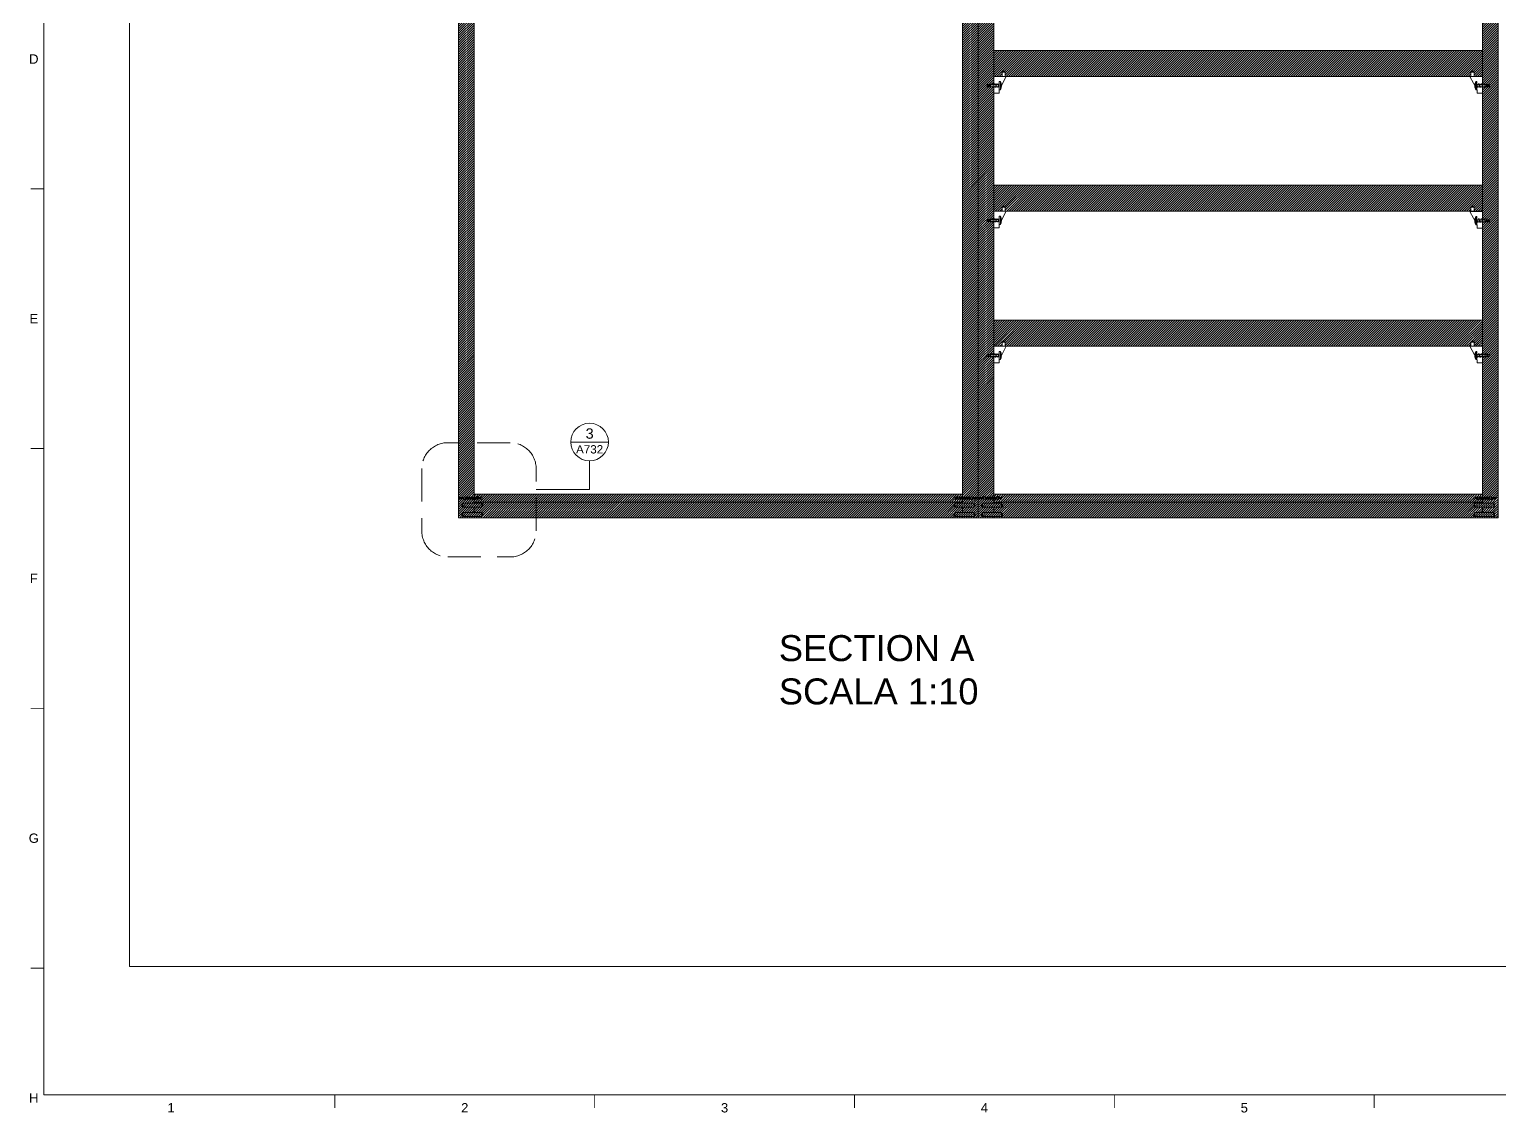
# Paper-space layout 'A731' of a CAD drawing. Header units: centimetres, sheet in millimetres. Extents: x 18 to 584, y 3 to 408.
# Drawn here: x 17.8 to 300.7, y 3.2 to 211.7 of the extents above; entities that cross this region are included whole.
import ezdxf
from ezdxf.enums import TextEntityAlignment as Align

# ---------------------------------------------------------------- set-up
doc = ezdxf.new("R2010")
doc.units = ezdxf.units.CM
doc.linetypes.add('DASHED', pattern=[19.05, 12.7, -6.35])
for name, color, linetype, lineweight in [('A-ANNO-SYMB', 3, 'Continuous', 18), ('A-ELEV-MBE', 8, 'Continuous', 9), ('A-SECT-MCUT1', 7, 'Continuous', 13), ('G-ANNO-TEXT', 3, 'Continuous', 18), ('G-ANNO-TTLB', 3, 'Continuous', 18)]:
    doc.layers.add(name, color=color, linetype=linetype, lineweight=lineweight)
doc.layers.add('G-ANNO-NPLT', color=2, linetype='Continuous', lineweight=18, plot=False)
doc.styles.add('ARIAL', font='arial.ttf')
pattern_1 = [(45, (-136.22605, 626.239), (-0.2245064, 0.2245064), [])]

# ---------------------------------------------------------------- blocks, each defined once
blk = doc.blocks.new('DETAGLI')
at = {"layer": 'A-ANNO-SYMB', "linetype": 'Continuous'}
blk.add_line((486.66, 356.17), (504.76, 356.17), dxfattribs=at)
blk.add_circle((495.71, 356.17), 9.05, dxfattribs=at)
for tag, p in [('TAVOLA', (495.71, 362.76)), ('SEZIONE', (495.71, 354.67))]:
    blk.add_attdef(tag, text='', height=5, dxfattribs=at).set_placement(p, align=Align.TOP_CENTER)

psp = doc.layouts.new('A731')

# ---------------------------------------------------------------- hatches: boundary and pattern name
at = {"layer": 'A-ELEV-MBE'}
h = psp.add_hatch(dxfattribs=at)
h.set_pattern_fill('ANSI31', color=256, scale=0.1)
h.set_pattern_definition(pattern_1)
h.paths.add_polyline_path([(103.36, 316.75), (102.18, 316.75), (102.18, 316.82), (104.28, 316.82), (104.28, 317.02), (103.36, 317.02), (103.36, 318.89), (100.38, 318.89), (100.38, 117.69), (103.36, 117.69), (103.36, 117.89), (101.16, 117.89), (101.01, 118.14), (101.01, 118.44), (101.16, 118.69), (103.36, 118.69), (103.36, 119.69), (101.16, 119.69), (101.01, 119.94), (101.01, 120.24), (101.16, 120.49), (103.36, 120.49), (103.36, 120.69), (197.36, 120.69), (197.36, 121.26), (196.61, 121.26, 0.226582), (196.41, 121.11), (196.41, 121.36), (195.96, 121.36), (195.96, 121.26), (195.71, 121.26), (195.71, 121.66), (195.96, 121.66), (195.96, 121.56), (196.41, 121.56), (196.41, 121.81, 0.332733), (196.73, 121.66), (197.36, 121.66), (197.36, 122.19), (103.36, 122.19), (103.36, 278.89), (103.01, 278.89), (103.01, 279.04), (103.01, 279.49), (103.36, 279.49), (103.36, 280.89), (103.36, 287.89), (103.36, 289.29), (103.01, 289.29), (103.01, 289.44), (103.01, 289.89), (103.36, 289.89), (103.36, 290.89)])
h.paths.add_polyline_path([(101.88, 316.54), (101.88, 316.79), (100.98, 316.79, -1), (100.98, 316.99), (101.88, 316.99), (101.88, 317.24, 0.23118), (102.08, 317.08, 0.239494), (102.18, 316.95, 0.674715), (102.19, 316.75, 0.190177), (102.08, 316.69, 0.226582)], flags=16)
h.paths.add_polyline_path([(101.46, 121.81, 0.23118), (101.66, 121.65), (103.96, 121.66, 0.226943), (104.16, 121.81), (104.16, 121.56), (104.61, 121.56), (104.61, 121.66), (104.86, 121.66), (104.86, 121.26), (104.61, 121.26), (104.61, 121.36), (104.16, 121.36), (104.16, 121.11, 0.226582), (103.96, 121.26), (101.66, 121.26, 0.226582), (101.46, 121.11), (101.46, 121.36), (100.56, 121.36, -1), (100.56, 121.56), (101.46, 121.56)], flags=16)
h.paths.add_polyline_path([(103.86, 121.53, -1), (103.86, 121.39), (101.76, 121.39, -1), (101.76, 121.53)], flags=0)
h = psp.add_hatch(dxfattribs=at)
h.set_pattern_fill('ANSI31', color=256, scale=0.1)
h.set_pattern_definition(pattern_1)
h.paths.add_polyline_path([(300.38, 318.89), (297.36, 318.89), (297.36, 317.08), (298.68, 317.08, 0.23118), (298.88, 317.24), (298.88, 316.99), (298.99, 316.99), (299.01, 317.08), (299.31, 317.08), (299.29, 316.99), (299.44, 316.99), (299.46, 317.08), (299.76, 317.08), (299.74, 316.99), (299.78, 316.99, -1), (299.78, 316.79), (299.69, 316.79), (299.67, 316.7), (299.37, 316.7), (299.39, 316.79), (299.24, 316.79), (299.22, 316.7), (298.88, 316.7), (298.88, 316.54, 0.333333), (298.56, 316.69), (297.36, 316.69), (297.36, 289.89), (297.71, 289.89), (297.71, 289.74), (297.95, 289.74), (297.98, 289.86), (298.28, 289.86), (298.25, 289.74), (298.4, 289.74), (298.43, 289.86), (298.73, 289.86), (298.7, 289.74), (298.85, 289.74), (298.88, 289.86), (299.18, 289.86), (299.15, 289.74), (299.21, 289.74), (299.21, 289.44), (299.08, 289.44), (299.04, 289.29), (298.74, 289.29), (298.78, 289.44), (298.63, 289.44), (298.59, 289.29), (298.29, 289.29), (298.33, 289.44), (298.18, 289.44), (298.14, 289.29), (297.84, 289.29), (297.88, 289.44), (297.71, 289.44), (297.71, 289.29), (297.36, 289.29), (297.36, 287.89), (297.36, 280.89), (297.36, 279.49), (297.71, 279.49), (298.13, 279.44), (298.13, 279.46), (298.43, 279.46), (298.4, 279.34), (298.55, 279.34), (298.58, 279.46), (298.88, 279.46), (298.85, 279.34), (299, 279.34), (299.03, 279.46), (299.18, 279.46), (299.21, 279.34), (299.21, 279.04), (299.08, 279.04), (299.04, 278.89), (298.74, 278.89), (298.78, 279.04), (298.63, 279.04), (298.59, 278.89), (298.29, 278.89), (298.33, 279.04), (298.18, 279.04), (298.14, 278.89), (297.84, 278.89), (297.88, 279.04), (297.71, 279.04), (297.71, 278.89), (297.36, 278.89), (297.36, 277.89), (297.36, 206.64), (297.36, 202.64), (297.36, 201.06), (298.72, 201.06), (298.72, 200.96), (298.12, 200.96, 1), (298.12, 200.76), (298.72, 200.76), (298.72, 200.66), (297.36, 200.66), (297.36, 199.44), (297.36, 181.64), (297.36, 176.69), (297.36, 175.06), (298.72, 175.06), (298.72, 174.96), (298.12, 174.96, 1), (298.12, 174.76), (298.72, 174.76), (298.72, 174.66), (297.36, 174.66), (297.36, 173.44), (297.36, 155.64), (297.36, 150.64), (297.36, 149.11), (298.72, 149.11), (298.72, 149.01), (298.12, 149.01, 1), (298.12, 148.81), (298.72, 148.81), (298.72, 148.71), (297.36, 148.71), (297.36, 147.49), (297.36, 121.66), (298.91, 121.65, 0.23118), (299.11, 121.81), (299.11, 121.56), (299.23, 121.56), (299.25, 121.65), (299.55, 121.65), (299.53, 121.56), (299.68, 121.56), (299.7, 121.65), (300, 121.65), (299.98, 121.56), (300.01, 121.56, -1), (300.01, 121.36), (299.93, 121.36), (299.91, 121.27), (299.61, 121.27), (299.63, 121.36), (299.48, 121.36), (299.46, 121.27), (299.11, 121.27), (299.11, 121.11, 0.333333), (298.8, 121.26), (297.36, 121.26), (297.36, 121.04), (297.36, 120.49), (299.56, 120.49), (299.71, 120.24), (299.71, 119.94), (299.56, 119.69), (297.36, 119.69), (297.36, 118.69), (299.56, 118.69), (299.71, 118.44), (299.71, 118.14), (299.56, 117.89), (297.36, 117.89), (297.36, 117.69), (300.38, 117.69)])
h = psp.add_hatch(dxfattribs=at)
h.set_pattern_fill('ANSI31', color=256, scale=0.1)
h.set_pattern_definition(pattern_1)
h.paths.add_polyline_path([(200.36, 315.89), (197.36, 315.89), (197.36, 289.89), (197.71, 289.89), (197.71, 289.74), (197.95, 289.74), (197.98, 289.86), (198.28, 289.86), (198.25, 289.74), (198.4, 289.74), (198.43, 289.86), (198.73, 289.86), (198.7, 289.74), (198.85, 289.74), (198.88, 289.86), (199.18, 289.86), (199.15, 289.74), (199.21, 289.74), (199.21, 289.44), (199.08, 289.44), (199.04, 289.29), (198.74, 289.29), (198.78, 289.44), (198.63, 289.44), (198.59, 289.29), (198.29, 289.29), (198.33, 289.44), (198.18, 289.44), (198.14, 289.29), (197.84, 289.29), (197.88, 289.44), (197.71, 289.44), (197.71, 289.29), (197.36, 289.29), (197.36, 279.49), (197.71, 279.49), (197.71, 279.34), (197.95, 279.34), (197.98, 279.46), (198.28, 279.46), (198.25, 279.34), (198.4, 279.34), (198.43, 279.46), (198.73, 279.46), (198.7, 279.34), (198.85, 279.34), (198.88, 279.46), (199.18, 279.46), (199.15, 279.34), (199.21, 279.34), (199.21, 279.04), (199.08, 279.04), (199.04, 278.89), (198.74, 278.89), (198.78, 279.04), (198.63, 279.04), (198.59, 278.89), (198.29, 278.89), (198.33, 279.04), (198.18, 279.04), (198.14, 278.89), (197.84, 278.89), (197.88, 279.04), (197.71, 279.04), (197.71, 278.89), (197.36, 278.89), (197.36, 277.89), (197.36, 121.66), (198.91, 121.65, 0.23118), (199.11, 121.81), (199.11, 121.56), (199.23, 121.56), (199.25, 121.65), (199.55, 121.65), (199.53, 121.56), (199.68, 121.56), (199.7, 121.65), (200, 121.65), (199.98, 121.56), (200.01, 121.56, -1), (200.01, 121.36), (199.93, 121.36), (199.91, 121.27), (199.61, 121.27), (199.63, 121.36), (199.48, 121.36), (199.46, 121.27), (199.16, 121.27), (199.18, 121.36), (199.11, 121.36), (199.11, 121.11, 0.333333), (198.8, 121.26), (197.36, 121.26), (197.36, 120.49), (199.56, 120.49), (199.71, 120.24), (199.71, 119.94), (199.56, 119.69), (197.36, 119.69), (197.36, 118.69), (199.56, 118.69), (199.71, 118.44), (199.71, 118.14), (199.56, 117.89), (197.36, 117.89), (197.36, 117.69), (200.36, 117.69)])
h = psp.add_hatch(dxfattribs=at)
h.set_pattern_fill('ANSI31', color=256, scale=0.1)
h.set_pattern_definition(pattern_1)
h.paths.add_polyline_path([(203.36, 199.44), (203.36, 200.66), (202.01, 200.66), (202.01, 200.76), (202.61, 200.76, 1), (202.61, 200.96), (202.01, 200.96), (202.01, 201.06), (203.36, 201.06), (203.36, 202.64), (203.36, 278.89), (203.01, 278.89), (203.01, 279.34), (203.01, 279.49), (203.36, 279.49), (203.36, 280.89), (203.36, 287.89), (203.36, 289.29), (203.01, 289.29), (203.01, 289.44), (203.01, 289.89), (203.36, 289.89), (203.36, 290.89), (203.36, 315.89), (200.36, 315.89), (200.36, 117.69), (203.36, 117.69), (203.36, 117.89), (201.16, 117.89), (201.01, 118.14), (201.01, 118.44), (201.16, 118.69), (203.36, 118.69), (203.36, 119.69), (201.16, 119.69), (201.01, 119.94), (201.01, 120.24), (201.16, 120.49), (203.36, 120.49), (203.36, 121.26), (201.66, 121.26, 0.226582), (201.46, 121.11), (201.46, 121.81, 0.34814), (201.79, 121.65), (203.36, 121.66), (203.36, 147.49), (203.36, 148.71), (202.01, 148.71), (202.01, 148.81), (202.61, 148.81, 1), (202.61, 149.01), (202.01, 149.01), (202.01, 149.11), (203.36, 149.11), (203.36, 150.69), (203.36, 173.49), (203.36, 174.71), (202.01, 174.71), (202.01, 174.81), (202.61, 174.81, 1), (202.61, 175.01), (202.01, 175.01), (202.01, 175.11), (203.36, 175.11), (203.36, 176.69)])
h = psp.add_hatch(dxfattribs=at)
h.set_pattern_fill('ANSI31', color=256, scale=0.1)
h.set_pattern_definition(pattern_1)
h.paths.add_polyline_path([(297.36, 206.64), (297.36, 207.64), (203.36, 207.64), (203.36, 202.64), (204.96, 202.64), (204.96, 203.44), (205.06, 203.64), (205.26, 203.64), (205.46, 203.64), (205.56, 203.44), (205.56, 202.64), (295.16, 202.64), (295.16, 203.44), (295.26, 203.64), (295.46, 203.64), (295.66, 203.64), (295.76, 203.44), (295.76, 202.64), (297.36, 202.64)])
h = psp.add_hatch(dxfattribs=at)
h.set_pattern_fill('ANSI31', color=256, scale=0.1)
h.set_pattern_definition(pattern_1)
h.paths.add_polyline_path([(297.36, 181.69), (203.36, 181.69), (203.36, 176.69), (204.96, 176.69), (204.96, 177.49), (205.06, 177.69), (205.26, 177.69), (205.46, 177.69), (205.56, 177.49), (205.56, 176.69), (205.76, 176.69), (295.16, 176.69), (295.16, 177.44), (295.26, 177.64), (295.46, 177.64), (295.66, 177.64), (295.76, 177.44), (295.76, 176.69), (297.36, 176.69)])
h = psp.add_hatch(dxfattribs=at)
h.set_pattern_fill('ANSI31', color=256, scale=0.1)
h.set_pattern_definition(pattern_1)
h.paths.add_polyline_path([(295.16, 151.49), (295.26, 151.69), (295.46, 151.69), (295.66, 151.69), (295.76, 151.49), (295.76, 150.69), (297.36, 150.69), (297.36, 155.69), (203.36, 155.69), (203.36, 150.69), (204.96, 150.69), (204.96, 151.49), (205.06, 151.69), (205.26, 151.69), (205.46, 151.69), (205.56, 151.49), (205.56, 150.69), (295.16, 150.69)])
h = psp.add_hatch(dxfattribs=at)
h.set_pattern_fill('ANSI31', color=256, scale=0.1)
h.set_pattern_definition(pattern_1)
h.paths.add_polyline_path([(295.71, 121.46), (295.71, 121.66), (295.96, 121.66), (295.96, 121.56), (296.41, 121.56), (296.41, 121.81, 0.332733), (296.73, 121.66), (297.36, 121.66), (297.36, 122.19), (203.36, 122.19), (203.36, 121.66), (203.96, 121.66, 0.226943), (204.16, 121.81), (204.16, 121.56), (204.61, 121.56), (204.61, 121.66), (204.86, 121.66), (204.86, 121.26), (204.61, 121.26), (204.61, 121.36), (204.16, 121.36), (204.16, 121.11, 0.333333), (203.85, 121.26), (203.36, 121.26), (203.36, 120.69), (297.36, 120.69), (297.36, 121.04), (297.36, 121.26), (296.61, 121.26, 0.226582), (296.41, 121.11), (296.41, 121.36), (295.96, 121.36), (295.96, 121.26), (295.71, 121.26)])
h = psp.add_hatch(dxfattribs=at)
h.set_pattern_fill('ANSI31', color=256, scale=0.1)
h.set_pattern_definition(pattern_1)
h.paths.add_polyline_path([(197.36, 119.69), (195.86, 119.69), (195.71, 119.94), (195.71, 120.24), (195.86, 120.49), (197.36, 120.49), (197.36, 120.69), (103.36, 120.69), (103.36, 120.49), (104.86, 120.49), (105.01, 120.24), (105.01, 119.94), (104.86, 119.69), (103.36, 119.69), (103.36, 118.69), (104.86, 118.69), (105.01, 118.44), (105.01, 118.14), (104.86, 117.89), (103.36, 117.89), (103.36, 117.69), (197.36, 117.69), (197.36, 117.89), (195.86, 117.89), (195.71, 118.14), (195.71, 118.44), (195.86, 118.69), (197.36, 118.69)])
h = psp.add_hatch(dxfattribs=at)
h.set_pattern_fill('ANSI31', color=256, scale=0.1)
h.set_pattern_definition(pattern_1)
h.paths.add_polyline_path([(295.86, 118.69), (297.36, 118.69), (297.36, 119.69), (295.86, 119.69), (295.71, 119.94), (295.71, 120.24), (295.86, 120.49), (297.36, 120.49), (297.36, 120.69), (203.36, 120.69), (203.36, 120.49), (204.86, 120.49), (205.01, 120.24), (205.01, 119.94), (204.86, 119.69), (203.36, 119.69), (203.36, 118.69), (204.86, 118.69), (205.01, 118.44), (205.01, 118.14), (204.86, 117.89), (203.36, 117.89), (203.36, 117.69), (297.36, 117.69), (297.36, 117.89), (295.86, 117.89), (295.71, 118.14), (295.71, 118.44)])
at = {"layer": 'A-SECT-MCUT1'}
h = psp.add_hatch(dxfattribs=at)
h.set_pattern_fill('ANSI31', color=256, scale=0.1)
h.set_pattern_definition([(45, (-645.6473, 117.4631), (-0.2245064, 0.2245064), [])])
h.paths.add_polyline_path([(101.16, 120.49), (101.16, 119.69), (104.86, 119.69), (104.86, 120.49)])
h = psp.add_hatch(dxfattribs=at)
h.set_pattern_fill('ANSI31', color=256, scale=0.1)
h.set_pattern_definition([(45, (-550.9473, 117.4631), (-0.2245064, 0.2245064), [])])
h.paths.add_polyline_path([(195.86, 120.49), (195.86, 119.69), (199.56, 119.69), (199.56, 120.49)])
h = psp.add_hatch(dxfattribs=at)
h.set_pattern_fill('ANSI31', color=256, scale=0.1)
h.set_pattern_definition([(45, (-545.6473, 117.4631), (-0.2245064, 0.2245064), [])])
h.paths.add_polyline_path([(201.16, 120.49), (201.16, 119.69), (204.86, 119.69), (204.86, 120.49)])
h = psp.add_hatch(dxfattribs=at)
h.set_pattern_fill('ANSI31', color=256, scale=0.1)
h.set_pattern_definition([(45, (-450.9473, 117.4631), (-0.2245064, 0.2245064), [])])
h.paths.add_polyline_path([(295.86, 120.49), (295.86, 119.69), (299.56, 119.69), (299.56, 120.49)])
h = psp.add_hatch(dxfattribs=at)
h.set_pattern_fill('ANSI31', color=256, scale=0.1)
h.set_pattern_definition([(45, (-645.6473, 115.6631), (-0.2245064, 0.2245064), [])])
h.paths.add_polyline_path([(101.16, 118.69), (101.16, 117.89), (104.86, 117.89), (104.86, 118.69)])
h = psp.add_hatch(dxfattribs=at)
h.set_pattern_fill('ANSI31', color=256, scale=0.1)
h.set_pattern_definition([(45, (-550.9473, 115.6631), (-0.2245064, 0.2245064), [])])
h.paths.add_polyline_path([(195.86, 118.69), (195.86, 117.89), (199.56, 117.89), (199.56, 118.69)])
h = psp.add_hatch(dxfattribs=at)
h.set_pattern_fill('ANSI31', color=256, scale=0.1)
h.set_pattern_definition([(45, (-545.6473, 115.6631), (-0.2245064, 0.2245064), [])])
h.paths.add_polyline_path([(201.16, 118.69), (201.16, 117.89), (204.86, 117.89), (204.86, 118.69)])
h = psp.add_hatch(dxfattribs=at)
h.set_pattern_fill('ANSI31', color=256, scale=0.1)
h.set_pattern_definition([(45, (-450.9473, 115.6631), (-0.2245064, 0.2245064), [])])
h.paths.add_polyline_path([(295.86, 118.69), (295.86, 117.89), (299.56, 117.89), (299.56, 118.69)])

# ---------------------------------------------------------------- linework, layer by layer
at = {"layer": 'A-ANNO-SYMB'}
for p, q in [((125.58, 128.63), (125.58, 123.13)), ((125.58, 123.13), (115.29, 123.13))]:
    psp.add_line(p, q, dxfattribs=at)
at = {"layer": 'A-ANNO-SYMB', "linetype": 'DASHED', "ltscale": 0.5}
psp.add_lwpolyline([(98.29, 110.13), (110.29, 110.13, 0.414214), (115.29, 115.13), (115.29, 127.13, 0.414214), (110.29, 132.13), (98.29, 132.13, 0.414214), (93.29, 127.13), (93.29, 115.13, 0.414214)], format="xyb", close=True, dxfattribs=at)
at = {"layer": 'A-ELEV-MBE'}
for p, q in [((100.38, 117.69), (100.38, 318.89)), ((300.38, 318.89), (300.38, 117.69)), ((200.36, 315.89), (200.36, 117.69)), ((103.36, 278.89), (103.36, 121.66)), ((197.36, 278.89), (197.36, 121.66)), ((203.36, 202.64), (203.36, 278.89)), ((297.36, 278.89), (297.36, 206.64)), ((297.36, 207.64), (203.36, 207.64)), ((297.36, 202.64), (297.36, 206.64)), ((297.36, 202.64), (203.36, 202.64)), ((297.36, 181.64), (297.36, 202.64)), ((203.36, 176.69), (203.36, 199.44)), ((297.36, 181.69), (203.36, 181.69)), ((297.36, 176.69), (297.36, 181.69)), ((297.36, 176.64), (297.36, 181.64)), ((297.36, 176.69), (203.36, 176.69)), ((297.36, 155.64), (297.36, 176.64)), ((203.36, 150.69), (203.36, 173.49)), ((297.36, 155.69), (203.36, 155.69)), ((297.36, 150.64), (297.36, 155.64)), ((203.36, 150.69), (297.36, 150.69)), ((297.36, 121.66), (297.36, 150.64)), ((203.36, 121.66), (203.36, 147.49)), ((103.36, 122.19), (197.36, 122.19)), ((203.36, 122.19), (297.36, 122.19)), ((103.36, 121.26), (103.36, 120.69)), ((197.36, 120.69), (103.36, 120.69)), ((103.36, 120.69), (103.36, 120.49)), ((103.36, 119.69), (103.36, 118.69)), ((197.36, 121.26), (197.36, 120.49)), ((197.36, 119.69), (197.36, 118.69)), ((203.36, 121.26), (203.36, 120.49)), ((297.36, 120.69), (203.36, 120.69)), ((203.36, 119.69), (203.36, 118.69)), ((297.36, 121.04), (297.36, 121.26)), ((297.36, 120.49), (297.36, 121.04)), ((297.36, 118.69), (297.36, 119.69)), ((300.38, 117.69), (100.38, 117.69)), ((100.38, 117.69), (300.38, 117.69)), ((103.36, 117.89), (103.36, 117.69)), ((197.36, 117.89), (197.36, 117.69)), ((203.36, 117.89), (203.36, 117.69)), ((297.36, 117.69), (297.36, 117.89))]:
    psp.add_line(p, q, dxfattribs=at)
at = {"layer": 'A-SECT-MCUT1'}
for p, q in [((204.41, 201.06), (202.01, 201.06)), ((202.01, 200.96), (202.01, 201.06)), ((202.01, 200.96), (202.61, 200.96)), ((202.81, 200.5), (202.63, 201.26)), ((203.11, 200.5), (202.93, 201.26)), ((203.41, 200.5), (203.23, 201.26)), ((203.36, 202.64), (205.76, 202.64)), ((203.36, 202.64), (203.36, 201.06)), ((203.71, 200.5), (203.53, 201.26)), ((204.01, 200.5), (203.83, 201.26)), ((204.31, 200.5), (204.13, 201.26)), ((204.41, 200.06), (204.41, 201.66)), ((204.41, 201.66), (204.61, 201.66)), ((204.61, 201.66), (204.61, 200.06)), ((204.61, 201.66), (204.61, 200.86)), ((204.61, 200.86), (204.61, 200.96)), ((204.61, 200.96), (204.81, 200.96)), ((204.61, 200.86), (204.61, 200.76)), ((205.76, 202.64), (204.75, 200.76)), ((205.06, 203.64), (204.96, 203.44)), ((205.56, 203.44), (204.96, 203.44)), ((204.96, 203.44), (204.96, 202.64)), ((205.26, 203.64), (205.06, 203.64)), ((205.26, 203.64), (205.46, 203.64)), ((205.46, 203.64), (205.56, 203.44)), ((205.56, 202.64), (205.56, 203.44)), ((297.36, 202.64), (294.96, 202.64)), ((294.96, 202.64), (296.36, 200.04)), ((295.26, 203.64), (295.16, 203.44)), ((295.16, 202.64), (295.16, 203.44)), ((295.16, 203.44), (295.76, 203.44)), ((295.46, 203.64), (295.26, 203.64)), ((295.46, 203.64), (295.66, 203.64)), ((295.66, 203.64), (295.76, 203.44)), ((295.76, 203.44), (295.76, 202.64)), ((296.12, 200.96), (295.92, 200.96)), ((296.12, 201.66), (296.12, 200.06)), ((296.32, 201.66), (296.12, 201.66)), ((296.12, 201.66), (296.12, 200.86)), ((296.12, 200.86), (296.12, 200.96)), ((296.12, 200.86), (296.12, 200.76)), ((296.32, 200.06), (296.32, 201.66)), ((296.32, 201.06), (298.72, 201.06)), ((296.42, 200.5), (296.6, 201.26)), ((296.72, 200.5), (296.9, 201.26)), ((297.02, 200.5), (297.2, 201.26)), ((297.32, 200.5), (297.5, 201.26)), ((297.36, 202.64), (297.36, 199.44)), ((297.62, 200.5), (297.8, 201.26)), ((297.92, 200.5), (298.1, 201.26)), ((298.72, 200.96), (298.12, 200.96)), ((298.72, 200.96), (298.72, 201.06)), ((202.01, 200.66), (202.01, 200.76)), ((202.01, 200.76), (202.61, 200.76)), ((202.01, 200.66), (204.41, 200.66)), ((203.36, 200.66), (203.36, 199.44)), ((203.36, 199.44), (204.36, 199.44)), ((204.41, 200.13), (204.36, 200.04)), ((204.36, 199.44), (204.36, 200.04)), ((204.61, 200.06), (204.41, 200.06)), ((204.61, 200.76), (204.81, 200.76)), ((296.12, 200.76), (295.92, 200.76)), ((296.12, 200.06), (296.32, 200.06)), ((298.72, 200.66), (296.32, 200.66)), ((296.36, 199.44), (296.36, 200.04)), ((297.36, 199.44), (296.36, 199.44)), ((298.72, 200.76), (298.12, 200.76)), ((298.72, 200.66), (298.72, 200.76)), ((203.36, 176.69), (205.76, 176.69)), ((203.36, 176.69), (203.36, 175.11)), ((204.41, 174.11), (204.41, 175.71)), ((204.41, 175.71), (204.61, 175.71)), ((204.61, 175.71), (204.61, 174.11)), ((204.61, 175.71), (204.61, 174.91)), ((205.76, 176.69), (204.75, 174.81)), ((205.06, 177.69), (204.96, 177.49)), ((205.56, 177.49), (204.96, 177.49)), ((204.96, 177.49), (204.96, 176.69)), ((205.26, 177.69), (205.06, 177.69)), ((205.26, 177.69), (205.46, 177.69)), ((205.46, 177.69), (205.56, 177.49)), ((205.56, 176.69), (205.56, 177.49)), ((297.36, 176.64), (294.96, 176.64)), ((294.96, 176.64), (296.36, 174.04)), ((295.26, 177.64), (295.16, 177.44)), ((295.16, 176.64), (295.16, 177.44)), ((295.16, 177.44), (295.76, 177.44)), ((295.46, 177.64), (295.26, 177.64)), ((295.46, 177.64), (295.66, 177.64)), ((295.66, 177.64), (295.76, 177.44)), ((295.76, 177.44), (295.76, 176.64)), ((296.12, 175.66), (296.12, 174.06)), ((296.32, 175.66), (296.12, 175.66)), ((296.12, 175.66), (296.12, 174.86)), ((296.32, 174.06), (296.32, 175.66)), ((297.36, 176.64), (297.36, 173.44)), ((204.41, 175.11), (202.01, 175.11)), ((202.01, 175.01), (202.01, 175.11)), ((202.01, 175.01), (202.61, 175.01)), ((202.01, 174.71), (202.01, 174.81)), ((202.01, 174.81), (202.61, 174.81)), ((202.01, 174.71), (204.41, 174.71)), ((202.81, 174.55), (202.63, 175.3)), ((203.11, 174.55), (202.93, 175.3)), ((203.41, 174.55), (203.23, 175.3)), ((203.36, 174.71), (203.36, 173.49)), ((203.36, 173.49), (204.36, 173.49)), ((203.71, 174.55), (203.53, 175.3)), ((204.01, 174.55), (203.83, 175.3)), ((204.31, 174.55), (204.13, 175.3)), ((204.41, 174.17), (204.36, 174.09)), ((204.36, 173.49), (204.36, 174.09)), ((204.61, 174.11), (204.41, 174.11)), ((204.61, 174.91), (204.61, 175.01)), ((204.61, 175.01), (204.81, 175.01)), ((204.61, 174.91), (204.61, 174.81)), ((204.61, 174.81), (204.81, 174.81)), ((296.12, 174.96), (295.92, 174.96)), ((296.12, 174.76), (295.92, 174.76)), ((296.12, 174.86), (296.12, 174.96)), ((296.12, 174.86), (296.12, 174.76)), ((296.12, 174.06), (296.32, 174.06)), ((296.32, 175.06), (298.72, 175.06)), ((298.72, 174.66), (296.32, 174.66)), ((296.36, 173.44), (296.36, 174.04)), ((297.36, 173.44), (296.36, 173.44)), ((296.42, 174.5), (296.6, 175.26)), ((296.72, 174.5), (296.9, 175.26)), ((297.02, 174.5), (297.2, 175.26)), ((297.32, 174.5), (297.5, 175.26)), ((297.62, 174.5), (297.8, 175.26)), ((297.92, 174.5), (298.1, 175.26)), ((298.72, 174.96), (298.12, 174.96)), ((298.72, 174.76), (298.12, 174.76)), ((298.72, 174.96), (298.72, 175.06)), ((298.72, 174.66), (298.72, 174.76)), ((203.36, 150.69), (205.76, 150.69)), ((203.36, 150.69), (203.36, 149.11)), ((205.76, 150.69), (204.75, 148.81)), ((205.06, 151.69), (204.96, 151.49)), ((205.56, 151.49), (204.96, 151.49)), ((204.96, 151.49), (204.96, 150.69)), ((205.26, 151.69), (205.06, 151.69)), ((205.26, 151.69), (205.46, 151.69)), ((205.46, 151.69), (205.56, 151.49)), ((205.56, 150.69), (205.56, 151.49)), ((297.36, 150.69), (294.96, 150.69)), ((294.96, 150.69), (296.36, 148.09)), ((295.26, 151.69), (295.16, 151.49)), ((295.16, 150.69), (295.16, 151.49)), ((295.16, 151.49), (295.76, 151.49)), ((295.46, 151.69), (295.26, 151.69)), ((295.46, 151.69), (295.66, 151.69)), ((295.66, 151.69), (295.76, 151.49)), ((295.76, 151.49), (295.76, 150.69)), ((297.36, 150.69), (297.36, 147.49)), ((204.41, 149.11), (202.01, 149.11)), ((202.01, 149.01), (202.01, 149.11)), ((202.01, 149.01), (202.61, 149.01)), ((202.01, 148.71), (202.01, 148.81)), ((202.01, 148.81), (202.61, 148.81)), ((202.01, 148.71), (204.41, 148.71)), ((202.81, 148.55), (202.63, 149.3)), ((203.11, 148.55), (202.93, 149.3)), ((203.41, 148.55), (203.23, 149.3)), ((203.36, 148.71), (203.36, 147.49)), ((203.36, 147.49), (203.36, 148.71)), ((203.36, 147.49), (204.36, 147.49)), ((203.71, 148.55), (203.53, 149.3)), ((204.01, 148.55), (203.83, 149.3)), ((204.31, 148.55), (204.13, 149.3)), ((204.41, 148.17), (204.36, 148.09)), ((204.36, 147.49), (204.36, 148.09)), ((204.41, 148.11), (204.41, 149.71)), ((204.41, 149.71), (204.61, 149.71)), ((204.61, 148.11), (204.41, 148.11)), ((204.61, 149.71), (204.61, 148.11)), ((204.61, 149.71), (204.61, 148.91)), ((204.61, 148.91), (204.61, 149.01)), ((204.61, 149.01), (204.81, 149.01)), ((204.61, 148.91), (204.61, 148.81)), ((204.61, 148.81), (204.81, 148.81)), ((296.12, 149.01), (295.92, 149.01)), ((296.12, 148.81), (295.92, 148.81)), ((296.12, 149.71), (296.12, 148.11)), ((296.32, 149.71), (296.12, 149.71)), ((296.12, 149.71), (296.12, 148.91)), ((296.12, 148.91), (296.12, 149.01)), ((296.12, 148.91), (296.12, 148.81)), ((296.12, 148.11), (296.32, 148.11)), ((296.32, 148.11), (296.32, 149.71)), ((296.32, 149.11), (298.72, 149.11)), ((298.72, 148.71), (296.32, 148.71)), ((296.36, 147.49), (296.36, 148.09)), ((297.36, 147.49), (296.36, 147.49)), ((296.42, 148.55), (296.6, 149.3)), ((296.72, 148.55), (296.9, 149.3)), ((297.02, 148.55), (297.2, 149.3)), ((297.32, 148.55), (297.5, 149.3)), ((297.62, 148.55), (297.8, 149.3)), ((297.92, 148.55), (298.1, 149.3)), ((298.72, 149.01), (298.12, 149.01)), ((298.72, 148.81), (298.12, 148.81)), ((298.72, 149.01), (298.72, 149.11)), ((298.72, 148.71), (298.72, 148.81)), ((100.67, 121.27), (100.58, 121.65)), ((100.82, 121.27), (100.73, 121.65)), ((100.97, 121.27), (100.88, 121.65)), ((101.12, 121.27), (101.03, 121.65)), ((101.27, 121.27), (101.18, 121.65)), ((101.42, 121.27), (101.33, 121.65)), ((101.46, 121.81), (101.46, 121.11)), ((103.96, 121.66), (101.66, 121.65)), ((104.16, 121.81), (104.16, 121.11)), ((104.86, 121.66), (104.61, 121.66)), ((104.61, 121.66), (104.61, 121.26)), ((104.86, 121.26), (104.86, 121.66)), ((195.71, 121.26), (195.71, 121.66)), ((195.71, 121.66), (195.96, 121.66)), ((195.96, 121.66), (195.96, 121.26)), ((196.41, 121.81), (196.41, 121.11)), ((196.61, 121.66), (198.91, 121.65)), ((199.11, 121.81), (199.11, 121.11)), ((199.16, 121.27), (199.25, 121.65)), ((199.31, 121.27), (199.4, 121.65)), ((199.46, 121.27), (199.55, 121.65)), ((199.61, 121.27), (199.7, 121.65)), ((199.76, 121.27), (199.85, 121.65)), ((199.91, 121.27), (200, 121.65)), ((200.67, 121.27), (200.58, 121.65)), ((200.82, 121.27), (200.73, 121.65)), ((200.97, 121.27), (200.88, 121.65)), ((201.12, 121.27), (201.03, 121.65)), ((201.27, 121.27), (201.18, 121.65)), ((201.42, 121.27), (201.33, 121.65)), ((201.46, 121.81), (201.46, 121.11)), ((203.96, 121.66), (201.66, 121.65)), ((204.16, 121.81), (204.16, 121.11)), ((204.86, 121.66), (204.61, 121.66)), ((204.61, 121.66), (204.61, 121.26)), ((204.86, 121.26), (204.86, 121.66)), ((295.71, 121.26), (295.71, 121.66)), ((295.71, 121.66), (295.96, 121.66)), ((295.96, 121.66), (295.96, 121.26)), ((296.41, 121.81), (296.41, 121.11)), ((296.61, 121.66), (298.91, 121.65)), ((299.11, 121.81), (299.11, 121.11)), ((299.16, 121.27), (299.25, 121.65)), ((299.31, 121.27), (299.4, 121.65)), ((299.46, 121.27), (299.55, 121.65)), ((299.61, 121.27), (299.7, 121.65)), ((299.76, 121.27), (299.85, 121.65)), ((299.91, 121.27), (300, 121.65)), ((100.56, 121.56), (101.46, 121.56)), ((100.56, 121.36), (101.46, 121.36)), ((101.01, 120.24), (101.16, 120.49)), ((101.01, 120.24), (101.01, 119.94)), ((101.01, 119.94), (101.16, 119.69)), ((101.16, 120.49), (101.16, 119.69)), ((101.16, 120.49), (104.86, 120.49)), ((101.16, 119.69), (104.86, 119.69)), ((103.96, 121.26), (101.66, 121.26)), ((103.86, 121.6), (101.76, 121.6)), ((103.86, 121.53), (101.76, 121.53)), ((101.76, 121.39), (103.86, 121.39)), ((103.86, 121.32), (101.76, 121.32)), ((104.61, 121.56), (104.16, 121.56)), ((104.16, 121.36), (104.61, 121.36)), ((104.61, 121.26), (104.86, 121.26)), ((104.86, 120.49), (104.86, 119.69)), ((104.86, 120.49), (105.01, 120.24)), ((105.01, 119.94), (104.86, 119.69)), ((105.01, 119.94), (105.01, 120.24)), ((195.96, 121.26), (195.71, 121.26)), ((195.71, 120.24), (195.86, 120.49)), ((195.71, 120.24), (195.71, 119.94)), ((195.71, 119.94), (195.86, 119.69)), ((199.56, 120.49), (195.86, 120.49)), ((195.86, 120.49), (195.86, 119.69)), ((195.86, 119.69), (199.56, 119.69)), ((195.96, 121.56), (196.41, 121.56)), ((196.41, 121.36), (195.96, 121.36)), ((196.61, 121.26), (198.91, 121.26)), ((196.71, 121.6), (198.81, 121.6)), ((196.71, 121.53), (198.81, 121.53)), ((198.81, 121.39), (196.71, 121.39)), ((196.71, 121.32), (198.81, 121.32)), ((200.01, 121.56), (199.11, 121.56)), ((200.01, 121.36), (199.11, 121.36)), ((199.56, 120.49), (199.56, 119.69)), ((199.56, 120.49), (199.71, 120.24)), ((199.71, 119.94), (199.56, 119.69)), ((199.71, 120.24), (199.71, 119.94)), ((200.56, 121.56), (201.46, 121.56)), ((200.56, 121.36), (201.46, 121.36)), ((201.01, 120.24), (201.16, 120.49)), ((201.01, 120.24), (201.01, 119.94)), ((201.01, 119.94), (201.16, 119.69)), ((201.16, 120.49), (204.86, 120.49)), ((201.16, 120.49), (201.16, 119.69)), ((201.16, 119.69), (204.86, 119.69)), ((203.96, 121.26), (201.66, 121.26)), ((203.86, 121.6), (201.76, 121.6)), ((203.86, 121.53), (201.76, 121.53)), ((201.76, 121.39), (203.86, 121.39)), ((203.86, 121.32), (201.76, 121.32)), ((204.61, 121.56), (204.16, 121.56)), ((204.16, 121.36), (204.61, 121.36)), ((204.61, 121.26), (204.86, 121.26)), ((204.86, 121.26), (204.86, 121.46)), ((204.86, 120.49), (204.86, 119.69)), ((204.86, 120.49), (205.01, 120.24)), ((205.01, 119.94), (204.86, 119.69)), ((205.01, 119.94), (205.01, 120.24)), ((295.71, 121.26), (295.71, 121.46)), ((295.96, 121.26), (295.71, 121.26)), ((295.71, 120.24), (295.86, 120.49)), ((295.71, 120.24), (295.71, 119.94)), ((295.71, 119.94), (295.86, 119.69)), ((295.86, 120.49), (295.86, 119.69)), ((295.86, 120.49), (299.56, 120.49)), ((295.86, 119.69), (299.56, 119.69)), ((295.96, 121.56), (296.41, 121.56)), ((296.41, 121.36), (295.96, 121.36)), ((296.61, 121.26), (298.91, 121.26)), ((296.71, 121.6), (298.81, 121.6)), ((296.71, 121.53), (298.81, 121.53)), ((298.81, 121.39), (296.71, 121.39)), ((296.71, 121.32), (298.81, 121.32)), ((300.01, 121.56), (299.11, 121.56)), ((300.01, 121.36), (299.11, 121.36)), ((299.56, 120.49), (299.56, 119.69)), ((299.56, 120.49), (299.71, 120.24)), ((299.71, 119.94), (299.56, 119.69)), ((299.71, 120.24), (299.71, 119.94)), ((101.01, 118.44), (101.16, 118.69)), ((101.01, 118.44), (101.01, 118.14)), ((101.01, 118.14), (101.16, 117.89)), ((101.16, 118.69), (101.16, 117.89)), ((101.16, 118.69), (104.86, 118.69)), ((101.16, 117.89), (104.86, 117.89)), ((104.86, 118.69), (104.86, 117.89)), ((104.86, 118.69), (105.01, 118.44)), ((105.01, 118.14), (104.86, 117.89)), ((105.01, 118.14), (105.01, 118.44)), ((195.71, 118.44), (195.86, 118.69)), ((195.71, 118.44), (195.71, 118.14)), ((195.71, 118.14), (195.86, 117.89)), ((195.86, 118.69), (195.86, 117.89)), ((195.86, 118.69), (199.56, 118.69)), ((195.86, 117.89), (199.56, 117.89)), ((199.56, 118.69), (199.56, 117.89)), ((199.56, 118.69), (199.71, 118.44)), ((199.71, 118.14), (199.56, 117.89)), ((199.71, 118.14), (199.71, 118.44)), ((201.01, 118.44), (201.16, 118.69)), ((201.01, 118.44), (201.01, 118.14)), ((201.01, 118.14), (201.16, 117.89)), ((201.16, 118.69), (201.16, 117.89)), ((201.16, 118.69), (204.86, 118.69)), ((201.16, 117.89), (204.86, 117.89)), ((204.86, 118.69), (204.86, 117.89)), ((204.86, 118.69), (205.01, 118.44)), ((205.01, 118.14), (204.86, 117.89)), ((205.01, 118.14), (205.01, 118.44)), ((295.71, 118.44), (295.86, 118.69)), ((295.71, 118.44), (295.71, 118.14)), ((295.71, 118.14), (295.86, 117.89)), ((295.86, 118.69), (295.86, 117.89)), ((295.86, 118.69), (299.56, 118.69)), ((295.86, 117.89), (299.56, 117.89)), ((297.36, 117.69), (297.36, 117.89)), ((299.56, 118.69), (299.56, 117.89)), ((299.56, 118.69), (299.71, 118.44)), ((299.71, 118.14), (299.56, 117.89)), ((299.71, 118.14), (299.71, 118.44))]:
    psp.add_line(p, q, dxfattribs=at)
for centre, radius, start, end in [((202.61, 200.86), 0.1, 270, 90), ((203.11, 200.86), 1.7, 3.3723, 28.0725), ((297.62, 200.86), 1.7, 151.9275, 176.6277), ((298.12, 200.86), 0.1, 90, 270), ((203.11, 200.86), 1.7, 331.9275, 356.6277), ((297.62, 200.86), 1.7, 183.3723, 208.0725), ((203.11, 174.91), 1.7, 3.3723, 28.0725), ((297.62, 174.86), 1.7, 151.9275, 176.6277), ((202.61, 174.91), 0.1, 270, 90), ((203.11, 174.91), 1.7, 331.9275, 356.6277), ((297.62, 174.86), 1.7, 183.3723, 208.0725), ((298.12, 174.86), 0.1, 90, 270), ((202.61, 148.91), 0.1, 270, 90), ((203.11, 148.91), 1.7, 3.3723, 28.0725), ((203.11, 148.91), 1.7, 331.9275, 356.6277), ((297.62, 148.91), 1.7, 151.9275, 176.6277), ((297.62, 148.91), 1.7, 183.3723, 208.0725), ((298.12, 148.91), 0.1, 90, 270), ((101.73, 121.94), 0.29, 205.7476, 257.8155), ((101.79, 121.78), 0.18, 223.6951, 260.3592), ((103.83, 121.77), 0.18, 282.0623, 319.8652), ((103.91, 121.94), 0.29, 281.4069, 332.5522), ((196.67, 121.94), 0.29, 207.4478, 258.5931), ((196.75, 121.77), 0.18, 220.1348, 257.9377), ((198.78, 121.78), 0.18, 279.6408, 316.3049), ((198.85, 121.94), 0.29, 282.1845, 334.2524), ((201.73, 121.94), 0.29, 205.7476, 257.8155), ((201.79, 121.78), 0.18, 223.6951, 260.3592), ((203.83, 121.77), 0.18, 282.0623, 319.8652), ((203.91, 121.94), 0.29, 281.4069, 332.5522), ((296.67, 121.94), 0.29, 207.4478, 258.5931), ((296.75, 121.77), 0.18, 220.1348, 257.9377), ((298.78, 121.78), 0.18, 279.6408, 316.3049), ((298.85, 121.94), 0.29, 282.1845, 334.2524), ((100.56, 121.46), 0.1, 90, 270), ((101.72, 120.98), 0.29, 101.3367, 152.4031), ((101.8, 121.14), 0.18, 102.0623, 139.8652), ((101.76, 121.46), 0.0697, 90, 270), ((103.86, 121.46), 0.0697, 270, 90), ((103.83, 121.14), 0.18, 40.1348, 77.9377), ((103.91, 120.98), 0.29, 27.5969, 78.6633), ((196.67, 120.98), 0.29, 101.3367, 152.4031), ((196.75, 121.14), 0.18, 102.0623, 139.8652), ((196.71, 121.46), 0.0697, 90, 270), ((198.81, 121.46), 0.0697, 270, 90), ((198.78, 121.14), 0.18, 40.1348, 77.9377), ((198.86, 120.98), 0.29, 27.5969, 78.6633), ((200.01, 121.46), 0.1, 270, 90), ((200.56, 121.46), 0.1, 90, 270), ((201.72, 120.98), 0.29, 101.3367, 152.4031), ((201.8, 121.14), 0.18, 102.0623, 139.8652), ((201.76, 121.46), 0.0697, 90, 270), ((203.86, 121.46), 0.0697, 270, 90), ((203.83, 121.14), 0.18, 40.1348, 77.9377), ((203.91, 120.98), 0.29, 27.5969, 78.6633), ((296.67, 120.98), 0.29, 101.3367, 152.4031), ((296.75, 121.14), 0.18, 102.0623, 139.8652), ((296.71, 121.46), 0.0697, 90, 270), ((298.81, 121.46), 0.0697, 270, 90), ((298.78, 121.14), 0.18, 40.1348, 77.9377), ((298.86, 120.98), 0.29, 27.5969, 78.6633), ((300.01, 121.46), 0.1, 270, 90)]:
    psp.add_arc(centre, radius, start, end, dxfattribs=at)
at = {"layer": 'G-ANNO-NPLT'}
psp.add_lwpolyline([(37.02, 395.06), (556.98, 395.06), (556.98, 31.3), (37.02, 31.3)], close=True, dxfattribs=at)
at = {"layer": 'G-ANNO-TTLB'}
for p, q in [((20.55, 404.99), (20.55, 6.58)), ((20.55, 6.58), (577.96, 6.58))]:
    psp.add_line(p, q, dxfattribs=at)
at = {"layer": 'G-ANNO-TTLB', "const_width": 0.18, "flags": 128}
for points in [[(20.55, 180.99), (18.05, 180.99)], [(20.55, 130.99), (18.05, 130.99)], [(20.55, 80.99), (18.05, 80.99)], [(20.55, 30.99), (18.05, 30.99)], [(76.55, 6.58), (76.55, 4.08)], [(126.55, 6.58), (126.55, 4.08)], [(176.55, 6.58), (176.55, 4.08)], [(226.55, 6.58), (226.55, 4.08)], [(276.55, 6.58), (276.55, 4.08)]]:
    psp.add_lwpolyline(points, dxfattribs=at)

# ---------------------------------------------------------------- block references
at = {"layer": 'A-ANNO-SYMB'}
ref = psp.add_blockref('DETAGLI', (-72.71, -10.21), dxfattribs=dict(at, xscale=0.4, yscale=0.4, zscale=0.4))
ref.add_attrib('SEZIONE', 'A732', dxfattribs={"linetype": 'Continuous', "height": 1.6, "style": 'ARIAL'}).set_placement((125.58, 131.65), align=Align.TOP_CENTER)
ref.add_attrib('TAVOLA', '3', dxfattribs={"linetype": 'Continuous', "height": 2, "style": 'ARIAL'}).set_placement((125.58, 134.89), align=Align.TOP_CENTER)

# ---------------------------------------------------------------- texts
at = {"layer": 'G-ANNO-TEXT', "style": 'ARIAL'}
for s, p in [('D', (18.63, 205.99)), ('E', (18.63, 155.99)), ('F', (18.63, 105.99)), ('G', (18.63, 55.99)), ('H', (18.63, 5.99)), ('1', (45.04, 4.09)), ('2', (101.55, 4.09)), ('3', (151.55, 4.09)), ('4', (201.55, 4.09)), ('5', (251.55, 4.09))]:
    psp.add_text(s, height=1.8, dxfattribs=at).set_placement(p, align=Align.MIDDLE_CENTER)
at = {"layer": 'G-ANNO-TEXT', "insert": (161.98, 95.08), "char_height": 5, "attachment_point": 1}
psp.add_mtext_dynamic_manual_height_columns('{\\fArial|b0|i0|c134|p34;SECTION A\\PSCALA 1:10}', width=76.0455, gutter_width=1, heights=[0], dxfattribs=at)

doc.saveas('drawing.dxf')
